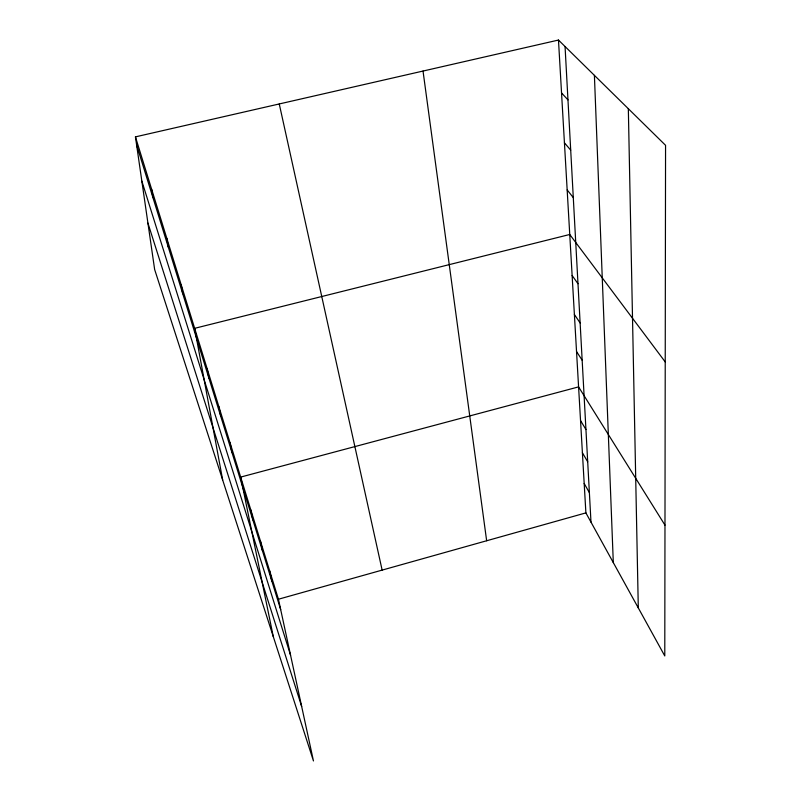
<?xml version="1.0" encoding="UTF-8"?>
<svg xmlns="http://www.w3.org/2000/svg" width="801" height="801" viewBox="0 0 801 801"><rect width="100%" height="100%" fill="white"/><g stroke="black" fill="none" stroke-linecap="round" stroke-linejoin="round"><path stroke-width="1.2" d="M278.438 599.228L585.891 512.89L664.78 655.939L665.561 145.311L558.477 40.05L135.439 136.871L154.643 269.496L313.461 760.95L278.438 599.228L135.439 136.871M561.541 92.936L567.969 99.875M564.435 142.808L570.712 150.147M567.168 189.917L573.296 197.607M665.231 361.942L569.751 234.483L194.653 328.33L222.668 479.999M572.124 275.494L577.992 283.744M574.387 314.473L580.124 322.943M576.54 351.549L582.157 360.21M664.98 525.146L578.582 386.883L240.66 477.086L273.281 636.625M580.535 420.565L585.942 429.526M582.397 452.735L587.694 461.807M584.179 483.474L589.376 492.645M147.925 223.099L301.667 706.492M141.837 181.076L290.573 655.248M136.611 144.951L280.69 609.631M279.259 103.96L382.137 570.112M269.647 570.793L271.859 581.146M260.435 541.015L262.608 551.318M250.783 509.816L252.916 520.039M230.027 442.713L232.03 452.705M218.843 406.548L220.776 416.4M207.069 368.48L208.911 378.142M181.136 284.615L182.758 293.797M166.808 238.297L168.3 247.169M151.599 189.136L152.951 197.647M423.028 71.049L486.648 540.755M558.477 40.05L585.891 512.89M565.055 46.518L590.988 522.132M594.402 75.354L613.306 562.602M628.334 108.716L638.297 607.929"/></g></svg>
